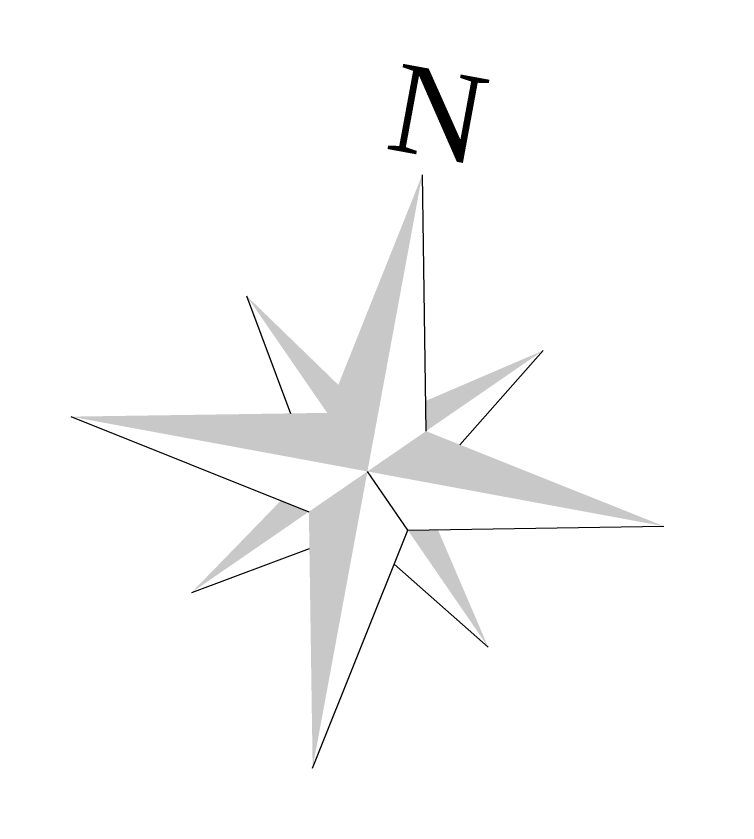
# Model space of a CAD drawing. Header units: millimetres. Extents: x -17502 to -16646, y 1856 to 2034.
# Drawn here: x -17234.863 to -17233.439, y 1861.808 to 1863.4 of the extents above; entities that cross this region are included whole.
import ezdxf

# ---------------------------------------------------------------- set-up
doc = ezdxf.new("R2010")
doc.units = ezdxf.units.MM
doc.layers.get('0').update_dxf_attribs({"lineweight": 9})
doc.layers.add('TEXTE', color=7, linetype='Continuous', lineweight=9)
doc.styles.get("Standard").update_dxf_attribs({"font": 'times.ttf'})

# ---------------------------------------------------------------- blocks, each defined once
blk = doc.blocks.new('A$C421D22C3')
for p, q in [((0.5225, 1.045), (0.6096, 0.6096)), ((0.2612, 0.7837), (0.3732, 0.5971)), ((0.7837, 0.7837), (0.6718, 0.5971)), ((0, 0.5225), (0.4354, 0.4354)), ((0.6096, 0.4354), (1.045, 0.5225)), ((0.2612, 0.2612), (0.4478, 0.3732)), ((0.7837, 0.2612), (0.5971, 0.3732))]:
    blk.add_line(p, q)
blk.add_lwpolyline([(0.5225, 0), (0.6096, 0.4354), (0.5225, 0.5225)])
for points in [[(0.5225, 0.5225), (0.5225, 0.5225), (0.5225, 1.045), (0.4354, 0.6096)], [(0.2612, 0.7837), (0.4354, 0.6096), (0.4456, 0.6608)], [(0.7837, 0.7837), (0.6096, 0.6096), (0.5993, 0.6608)], [(0, 0.5225), (0.4354, 0.6096), (0.5225, 0.5225)], [(0.5225, 0.5225), (1.045, 0.5225), (0.6096, 0.6096)], [(0.5225, 0.5225), (0.5225, 0), (0.4354, 0.4354)], [(0.2612, 0.2612), (0.4354, 0.4354), (0.3842, 0.4456)], [(0.7837, 0.2612), (0.6096, 0.4354), (0.6608, 0.4456)]]:
    blk.add_solid(points)
at = {"layer": 'TEXTE', "lineweight": 9, "ltscale": 10, "insert": (0.5305, 1.1531), "char_height": 0.15, "width": 0.183808, "attachment_point": 5}
blk.add_mtext('{\\fTimes New Roman|b0|i0|c0|p18;N}', dxfattribs=at)

msp = doc.modelspace()

# ---------------------------------------------------------------- block references
at = {"lineweight": 9, "xscale": 1.138729429398447, "yscale": 1.138729429398447, "zscale": 1.138729429398447, "rotation": 349.5310915986389}
msp.add_blockref('A$C421D22C3', (-17234.8628, 1862.0246), dxfattribs=at)

doc.saveas('drawing.dxf')
